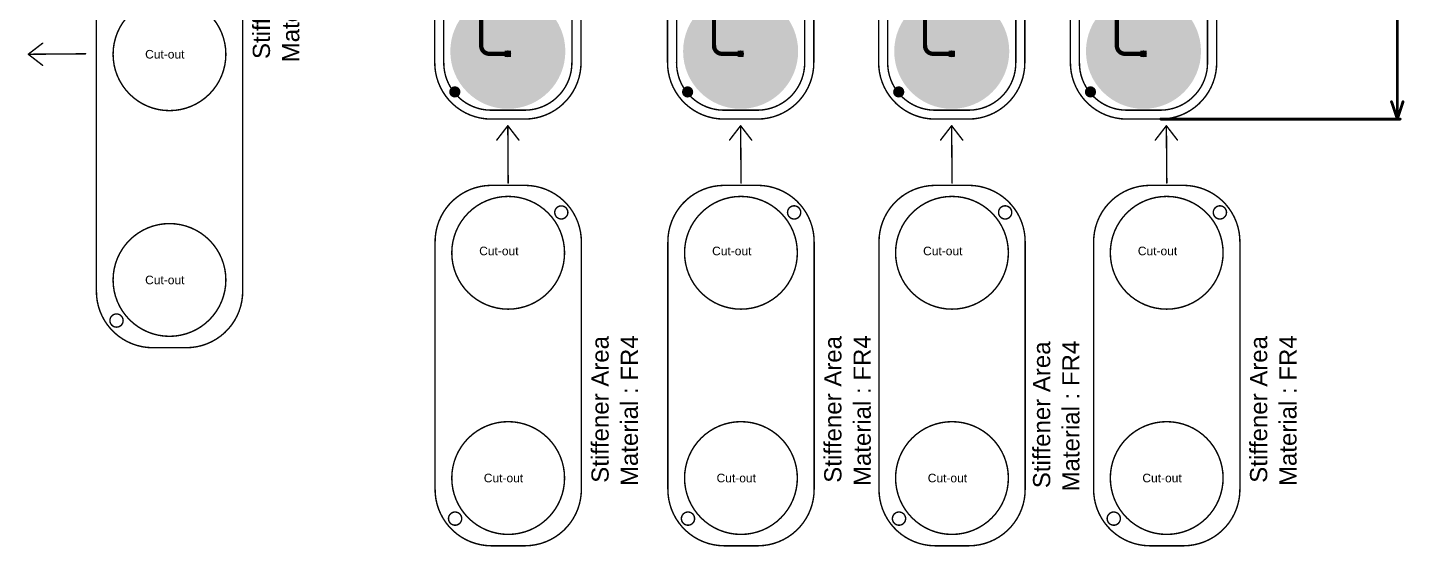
# Model space of a CAD drawing. Header units: inches. Extents: x -17 to 349, y -40 to 215.
# Drawn here: x 103.7 to 225.8, y -40.3 to 5.7 of the extents above; entities that cross this region are included whole.
import ezdxf

# ---------------------------------------------------------------- set-up
doc = ezdxf.new("R2010")
doc.units = ezdxf.units.IN
for name, color, linetype in [('Board Outline', 216, 'Continuous'), ('Bottom Layer', 5, 'Continuous'), ('Bottom Overlay', 54, 'Continuous'), ('Bottom Paste', 16, 'Continuous'), ('Bottom Solder', 6, 'Continuous'), ('Dimension', 6, 'Continuous'), ('Drill Drawing', 1, 'Continuous'), ('Fabrication', 76, 'Continuous'), ('Pad Holes', 156, 'Continuous'), ('Top Layer', 1, 'Continuous'), ('Top Solder', 216, 'Continuous'), ('Via Holes', 16, 'Continuous')]:
    doc.layers.add(name, color=color, linetype=linetype)
doc.styles.add('Arial', font='', dxfattribs={"height": 0.2})
doc.styles.get('Arial').set_extended_font_data('Arial')

# ---------------------------------------------------------------- blocks, each defined once
blk = doc.blocks.new('EMG_2_PAD_B_42')
at = {"layer": 'Bottom Layer'}
h = blk.add_hatch(color=5, dxfattribs=at)
edge = h.paths.add_edge_path()
edge.add_arc((0, 9.99), 5, 0, 360)
h = blk.add_hatch(color=5, dxfattribs=at)
edge = h.paths.add_edge_path()
edge.add_arc((0, -9.99), 5, 0, 360)
at = {"layer": 'Bottom Paste'}
h = blk.add_hatch(color=16, dxfattribs=at)
edge = h.paths.add_edge_path()
edge.add_arc((0, 9.99), 5, 0, 360)
h = blk.add_hatch(color=16, dxfattribs=at)
edge = h.paths.add_edge_path()
edge.add_arc((0, -9.99), 5, 0, 360)
at = {"layer": 'Bottom Solder'}
h = blk.add_hatch(color=6, dxfattribs=at)
edge = h.paths.add_edge_path()
edge.add_arc((0, 9.99), 5.1, 0, 360)
h = blk.add_hatch(color=6, dxfattribs=at)
edge = h.paths.add_edge_path()
edge.add_arc((0, -9.99), 5.1, 0, 360)
at = {"layer": 'Bottom Overlay'}
for points in [[(-5.68, 10.97, 0.127, 0.127, -0.414214), (-1.53, 15.21, 0.127, 0.127, 0)], [(-1.53, 15.21, 0.127, 0.127, 0), (1.53, 15.21, 0.127, 0.127, 0)], [(1.53, 15.21, 0.127, 0.127, -0.414214), (5.68, 10.97, 0.127, 0.127, 0)], [(-5.68, -10.97, 0.127, 0.127, 0), (-5.68, 10.97, 0.127, 0.127, 0)], [(5.68, -10.97, 0.127, 0.127, 0), (5.68, 10.97, 0.127, 0.127, 0)], [(-1.53, -15.21, 0.127, 0.127, -0.414214), (-5.68, -10.97, 0.127, 0.127, 0)], [(5.68, -10.97, 0.127, 0.127, -0.414214), (1.53, -15.21, 0.127, 0.127, 0)], [(-1.53, -15.21, 0.127, 0.127, 0), (1.53, -15.21, 0.127, 0.127, 0)]]:
    blk.add_lwpolyline(points, format="xyseb", dxfattribs=at)
for points in [[(-1.56, 15.21, 0.0635, 0.0635, 1), (-1.5, 15.21, 0.0635, 0.0635, 1)], [(-1.56, 15.21, 0.0635, 0.0635, 1), (-1.5, 15.21, 0.0635, 0.0635, 1)], [(1.5, 15.21, 0.0635, 0.0635, 1), (1.56, 15.21, 0.0635, 0.0635, 1)], [(1.5, 15.21, 0.0635, 0.0635, 1), (1.56, 15.21, 0.0635, 0.0635, 1)], [(-5.72, 10.97, 0.0635, 0.0635, 1), (-5.65, 10.97, 0.0635, 0.0635, 1)], [(-5.72, 10.97, 0.0635, 0.0635, 1), (-5.65, 10.97, 0.0635, 0.0635, 1)], [(5.65, 10.97, 0.0635, 0.0635, 1), (5.71, 10.97, 0.0635, 0.0635, 1)], [(5.65, 10.97, 0.0635, 0.0635, 1), (5.71, 10.97, 0.0635, 0.0635, 1)], [(-5.72, -10.97, 0.0635, 0.0635, 1), (-5.65, -10.97, 0.0635, 0.0635, 1)], [(-5.72, -10.97, 0.0635, 0.0635, 1), (-5.65, -10.97, 0.0635, 0.0635, 1)], [(5.65, -10.97, 0.0635, 0.0635, 1), (5.71, -10.97, 0.0635, 0.0635, 1)], [(5.65, -10.97, 0.0635, 0.0635, 1), (5.71, -10.97, 0.0635, 0.0635, 1)], [(-1.56, -15.21, 0.0635, 0.0635, 1), (-1.5, -15.21, 0.0635, 0.0635, 1)], [(-1.56, -15.21, 0.0635, 0.0635, 1), (-1.5, -15.21, 0.0635, 0.0635, 1)], [(1.5, -15.21, 0.0635, 0.0635, 1), (1.56, -15.21, 0.0635, 0.0635, 1)], [(1.5, -15.21, 0.0635, 0.0635, 1), (1.56, -15.21, 0.0635, 0.0635, 1)]]:
    blk.add_lwpolyline(points, format="xyseb", close=True, dxfattribs=at)
blk = doc.blocks.new('EMG_2_PAD_B_43')
at = {"layer": 'Bottom Layer'}
h = blk.add_hatch(color=5, dxfattribs=at)
edge = h.paths.add_edge_path()
edge.add_arc((0, 9.99), 5, 0, 360)
h = blk.add_hatch(color=5, dxfattribs=at)
edge = h.paths.add_edge_path()
edge.add_arc((0, -9.99), 5, 0, 360)
at = {"layer": 'Bottom Paste'}
h = blk.add_hatch(color=16, dxfattribs=at)
edge = h.paths.add_edge_path()
edge.add_arc((0, 9.99), 5, 0, 360)
h = blk.add_hatch(color=16, dxfattribs=at)
edge = h.paths.add_edge_path()
edge.add_arc((0, -9.99), 5, 0, 360)
at = {"layer": 'Bottom Solder'}
h = blk.add_hatch(color=6, dxfattribs=at)
edge = h.paths.add_edge_path()
edge.add_arc((0, 9.99), 5.1, 0, 360)
h = blk.add_hatch(color=6, dxfattribs=at)
edge = h.paths.add_edge_path()
edge.add_arc((0, -9.99), 5.1, 0, 360)
at = {"layer": 'Bottom Overlay'}
for points in [[(-5.68, 10.97, 0.127, 0.127, -0.414214), (-1.53, 15.21, 0.127, 0.127, 0)], [(-1.53, 15.21, 0.127, 0.127, 0), (1.53, 15.21, 0.127, 0.127, 0)], [(1.53, 15.21, 0.127, 0.127, -0.414214), (5.68, 10.97, 0.127, 0.127, 0)], [(-5.68, -10.97, 0.127, 0.127, 0), (-5.68, 10.97, 0.127, 0.127, 0)], [(5.68, -10.97, 0.127, 0.127, 0), (5.68, 10.97, 0.127, 0.127, 0)], [(-1.53, -15.21, 0.127, 0.127, -0.414214), (-5.68, -10.97, 0.127, 0.127, 0)], [(5.68, -10.97, 0.127, 0.127, -0.414214), (1.53, -15.21, 0.127, 0.127, 0)], [(-1.53, -15.21, 0.127, 0.127, 0), (1.53, -15.21, 0.127, 0.127, 0)]]:
    blk.add_lwpolyline(points, format="xyseb", dxfattribs=at)
for points in [[(-1.56, 15.21, 0.0635, 0.0635, 1), (-1.5, 15.21, 0.0635, 0.0635, 1)], [(-1.56, 15.21, 0.0635, 0.0635, 1), (-1.5, 15.21, 0.0635, 0.0635, 1)], [(1.5, 15.21, 0.0635, 0.0635, 1), (1.56, 15.21, 0.0635, 0.0635, 1)], [(1.5, 15.21, 0.0635, 0.0635, 1), (1.56, 15.21, 0.0635, 0.0635, 1)], [(-5.72, 10.97, 0.0635, 0.0635, 1), (-5.65, 10.97, 0.0635, 0.0635, 1)], [(-5.72, 10.97, 0.0635, 0.0635, 1), (-5.65, 10.97, 0.0635, 0.0635, 1)], [(5.65, 10.97, 0.0635, 0.0635, 1), (5.71, 10.97, 0.0635, 0.0635, 1)], [(5.65, 10.97, 0.0635, 0.0635, 1), (5.71, 10.97, 0.0635, 0.0635, 1)], [(-5.72, -10.97, 0.0635, 0.0635, 1), (-5.65, -10.97, 0.0635, 0.0635, 1)], [(-5.72, -10.97, 0.0635, 0.0635, 1), (-5.65, -10.97, 0.0635, 0.0635, 1)], [(5.65, -10.97, 0.0635, 0.0635, 1), (5.71, -10.97, 0.0635, 0.0635, 1)], [(5.65, -10.97, 0.0635, 0.0635, 1), (5.71, -10.97, 0.0635, 0.0635, 1)], [(-1.56, -15.21, 0.0635, 0.0635, 1), (-1.5, -15.21, 0.0635, 0.0635, 1)], [(-1.56, -15.21, 0.0635, 0.0635, 1), (-1.5, -15.21, 0.0635, 0.0635, 1)], [(1.5, -15.21, 0.0635, 0.0635, 1), (1.56, -15.21, 0.0635, 0.0635, 1)], [(1.5, -15.21, 0.0635, 0.0635, 1), (1.56, -15.21, 0.0635, 0.0635, 1)]]:
    blk.add_lwpolyline(points, format="xyseb", close=True, dxfattribs=at)
blk = doc.blocks.new('EMG_2_PAD_B_44')
at = {"layer": 'Bottom Layer'}
h = blk.add_hatch(color=5, dxfattribs=at)
edge = h.paths.add_edge_path()
edge.add_arc((0, 9.99), 5, 0, 360)
h = blk.add_hatch(color=5, dxfattribs=at)
edge = h.paths.add_edge_path()
edge.add_arc((0, -9.99), 5, 0, 360)
at = {"layer": 'Bottom Paste'}
h = blk.add_hatch(color=16, dxfattribs=at)
edge = h.paths.add_edge_path()
edge.add_arc((0, 9.99), 5, 0, 360)
h = blk.add_hatch(color=16, dxfattribs=at)
edge = h.paths.add_edge_path()
edge.add_arc((0, -9.99), 5, 0, 360)
at = {"layer": 'Bottom Solder'}
h = blk.add_hatch(color=6, dxfattribs=at)
edge = h.paths.add_edge_path()
edge.add_arc((0, 9.99), 5.1, 0, 360)
h = blk.add_hatch(color=6, dxfattribs=at)
edge = h.paths.add_edge_path()
edge.add_arc((0, -9.99), 5.1, 0, 360)
at = {"layer": 'Bottom Overlay'}
for points in [[(-5.68, 10.97, 0.127, 0.127, -0.414214), (-1.53, 15.21, 0.127, 0.127, 0)], [(-1.53, 15.21, 0.127, 0.127, 0), (1.53, 15.21, 0.127, 0.127, 0)], [(1.53, 15.21, 0.127, 0.127, -0.414214), (5.68, 10.97, 0.127, 0.127, 0)], [(-5.68, -10.97, 0.127, 0.127, 0), (-5.68, 10.97, 0.127, 0.127, 0)], [(5.68, -10.97, 0.127, 0.127, 0), (5.68, 10.97, 0.127, 0.127, 0)], [(-1.53, -15.21, 0.127, 0.127, -0.414214), (-5.68, -10.97, 0.127, 0.127, 0)], [(5.68, -10.97, 0.127, 0.127, -0.414214), (1.53, -15.21, 0.127, 0.127, 0)], [(-1.53, -15.21, 0.127, 0.127, 0), (1.53, -15.21, 0.127, 0.127, 0)]]:
    blk.add_lwpolyline(points, format="xyseb", dxfattribs=at)
for points in [[(-1.56, 15.21, 0.0635, 0.0635, 1), (-1.5, 15.21, 0.0635, 0.0635, 1)], [(-1.56, 15.21, 0.0635, 0.0635, 1), (-1.5, 15.21, 0.0635, 0.0635, 1)], [(1.5, 15.21, 0.0635, 0.0635, 1), (1.56, 15.21, 0.0635, 0.0635, 1)], [(1.5, 15.21, 0.0635, 0.0635, 1), (1.56, 15.21, 0.0635, 0.0635, 1)], [(-5.72, 10.97, 0.0635, 0.0635, 1), (-5.65, 10.97, 0.0635, 0.0635, 1)], [(-5.72, 10.97, 0.0635, 0.0635, 1), (-5.65, 10.97, 0.0635, 0.0635, 1)], [(5.65, 10.97, 0.0635, 0.0635, 1), (5.71, 10.97, 0.0635, 0.0635, 1)], [(5.65, 10.97, 0.0635, 0.0635, 1), (5.71, 10.97, 0.0635, 0.0635, 1)], [(-5.72, -10.97, 0.0635, 0.0635, 1), (-5.65, -10.97, 0.0635, 0.0635, 1)], [(-5.72, -10.97, 0.0635, 0.0635, 1), (-5.65, -10.97, 0.0635, 0.0635, 1)], [(5.65, -10.97, 0.0635, 0.0635, 1), (5.71, -10.97, 0.0635, 0.0635, 1)], [(5.65, -10.97, 0.0635, 0.0635, 1), (5.71, -10.97, 0.0635, 0.0635, 1)], [(-1.56, -15.21, 0.0635, 0.0635, 1), (-1.5, -15.21, 0.0635, 0.0635, 1)], [(-1.56, -15.21, 0.0635, 0.0635, 1), (-1.5, -15.21, 0.0635, 0.0635, 1)], [(1.5, -15.21, 0.0635, 0.0635, 1), (1.56, -15.21, 0.0635, 0.0635, 1)], [(1.5, -15.21, 0.0635, 0.0635, 1), (1.56, -15.21, 0.0635, 0.0635, 1)]]:
    blk.add_lwpolyline(points, format="xyseb", close=True, dxfattribs=at)
blk = doc.blocks.new('EMG_2_PAD_B_45')
at = {"layer": 'Bottom Layer'}
h = blk.add_hatch(color=5, dxfattribs=at)
edge = h.paths.add_edge_path()
edge.add_arc((0, 9.99), 5, 0, 360)
h = blk.add_hatch(color=5, dxfattribs=at)
edge = h.paths.add_edge_path()
edge.add_arc((0, -9.99), 5, 0, 360)
at = {"layer": 'Bottom Paste'}
h = blk.add_hatch(color=16, dxfattribs=at)
edge = h.paths.add_edge_path()
edge.add_arc((0, 9.99), 5, 0, 360)
h = blk.add_hatch(color=16, dxfattribs=at)
edge = h.paths.add_edge_path()
edge.add_arc((0, -9.99), 5, 0, 360)
at = {"layer": 'Bottom Solder'}
h = blk.add_hatch(color=6, dxfattribs=at)
edge = h.paths.add_edge_path()
edge.add_arc((0, 9.99), 5.1, 0, 360)
h = blk.add_hatch(color=6, dxfattribs=at)
edge = h.paths.add_edge_path()
edge.add_arc((0, -9.99), 5.1, 0, 360)
at = {"layer": 'Bottom Overlay'}
for points in [[(-5.68, 10.97, 0.127, 0.127, -0.414214), (-1.53, 15.21, 0.127, 0.127, 0)], [(-1.53, 15.21, 0.127, 0.127, 0), (1.53, 15.21, 0.127, 0.127, 0)], [(1.53, 15.21, 0.127, 0.127, -0.414214), (5.68, 10.97, 0.127, 0.127, 0)], [(-5.68, -10.97, 0.127, 0.127, 0), (-5.68, 10.97, 0.127, 0.127, 0)], [(5.68, -10.97, 0.127, 0.127, 0), (5.68, 10.97, 0.127, 0.127, 0)], [(-1.53, -15.21, 0.127, 0.127, -0.414214), (-5.68, -10.97, 0.127, 0.127, 0)], [(5.68, -10.97, 0.127, 0.127, -0.414214), (1.53, -15.21, 0.127, 0.127, 0)], [(-1.53, -15.21, 0.127, 0.127, 0), (1.53, -15.21, 0.127, 0.127, 0)]]:
    blk.add_lwpolyline(points, format="xyseb", dxfattribs=at)
for points in [[(-1.56, 15.21, 0.0635, 0.0635, 1), (-1.5, 15.21, 0.0635, 0.0635, 1)], [(-1.56, 15.21, 0.0635, 0.0635, 1), (-1.5, 15.21, 0.0635, 0.0635, 1)], [(1.5, 15.21, 0.0635, 0.0635, 1), (1.56, 15.21, 0.0635, 0.0635, 1)], [(1.5, 15.21, 0.0635, 0.0635, 1), (1.56, 15.21, 0.0635, 0.0635, 1)], [(-5.72, 10.97, 0.0635, 0.0635, 1), (-5.65, 10.97, 0.0635, 0.0635, 1)], [(-5.72, 10.97, 0.0635, 0.0635, 1), (-5.65, 10.97, 0.0635, 0.0635, 1)], [(5.65, 10.97, 0.0635, 0.0635, 1), (5.71, 10.97, 0.0635, 0.0635, 1)], [(5.65, 10.97, 0.0635, 0.0635, 1), (5.71, 10.97, 0.0635, 0.0635, 1)], [(-5.72, -10.97, 0.0635, 0.0635, 1), (-5.65, -10.97, 0.0635, 0.0635, 1)], [(-5.72, -10.97, 0.0635, 0.0635, 1), (-5.65, -10.97, 0.0635, 0.0635, 1)], [(5.65, -10.97, 0.0635, 0.0635, 1), (5.71, -10.97, 0.0635, 0.0635, 1)], [(5.65, -10.97, 0.0635, 0.0635, 1), (5.71, -10.97, 0.0635, 0.0635, 1)], [(-1.56, -15.21, 0.0635, 0.0635, 1), (-1.5, -15.21, 0.0635, 0.0635, 1)], [(-1.56, -15.21, 0.0635, 0.0635, 1), (-1.5, -15.21, 0.0635, 0.0635, 1)], [(1.5, -15.21, 0.0635, 0.0635, 1), (1.56, -15.21, 0.0635, 0.0635, 1)], [(1.5, -15.21, 0.0635, 0.0635, 1), (1.56, -15.21, 0.0635, 0.0635, 1)]]:
    blk.add_lwpolyline(points, format="xyseb", close=True, dxfattribs=at)

msp = doc.modelspace()

# ---------------------------------------------------------------- hatches: boundary and pattern name
at = {"layer": 'Bottom Layer'}
h = msp.add_hatch(color=5, dxfattribs=at)
edge = h.paths.add_edge_path()
edge.add_arc((146.29, 3.38), 0.3, 0, 360)
h = msp.add_hatch(color=5, dxfattribs=at)
edge = h.paths.add_edge_path()
edge.add_arc((166.93, 3.38), 0.3, 0, 360)
h = msp.add_hatch(color=5, dxfattribs=at)
edge = h.paths.add_edge_path()
edge.add_arc((185.65, 3.38), 0.3, 0, 360)
h = msp.add_hatch(color=5, dxfattribs=at)
edge = h.paths.add_edge_path()
edge.add_arc((202.65, 3.38), 0.3, 0, 360)
at = {"layer": 'Bottom Solder'}
h = msp.add_hatch(color=6, dxfattribs=at)
edge = h.paths.add_edge_path()
edge.add_arc((141.59, 0), 0.102, 0, 360)
h = msp.add_hatch(color=6, dxfattribs=at)
edge = h.paths.add_edge_path()
edge.add_arc((162.23, 0), 0.102, 0, 360)
h = msp.add_hatch(color=6, dxfattribs=at)
edge = h.paths.add_edge_path()
edge.add_arc((180.95, 0), 0.102, 0, 360)
h = msp.add_hatch(color=6, dxfattribs=at)
edge = h.paths.add_edge_path()
edge.add_arc((197.95, 0), 0.102, 0, 360)
at = {"layer": 'Pad Holes'}
h = msp.add_hatch(color=7, dxfattribs=at)
edge = h.paths.add_edge_path()
edge.add_arc((141.59, 0), 0.5, 0, 360)
h = msp.add_hatch(color=7, dxfattribs=at)
edge = h.paths.add_edge_path()
edge.add_arc((162.23, 0), 0.5, 0, 360)
h = msp.add_hatch(color=7, dxfattribs=at)
edge = h.paths.add_edge_path()
edge.add_arc((180.95, 0), 0.5, 0, 360)
h = msp.add_hatch(color=7, dxfattribs=at)
edge = h.paths.add_edge_path()
edge.add_arc((197.95, 0), 0.5, 0, 360)
at = {"layer": 'Top Layer'}
h = msp.add_hatch(color=1, dxfattribs=at)
edge = h.paths.add_edge_path()
edge.add_arc((146.29, 3.38), 0.3, 0, 360)
h = msp.add_hatch(color=1, dxfattribs=at)
edge = h.paths.add_edge_path()
edge.add_arc((166.93, 3.38), 0.3, 0, 360)
h = msp.add_hatch(color=1, dxfattribs=at)
edge = h.paths.add_edge_path()
edge.add_arc((185.65, 3.38), 0.3, 0, 360)
h = msp.add_hatch(color=1, dxfattribs=at)
edge = h.paths.add_edge_path()
edge.add_arc((202.65, 3.38), 0.3, 0, 360)
at = {"layer": 'Top Solder'}
h = msp.add_hatch(color=216, dxfattribs=at)
edge = h.paths.add_edge_path()
edge.add_arc((141.59, 0), 0.102, 0, 360)
h = msp.add_hatch(color=216, dxfattribs=at)
edge = h.paths.add_edge_path()
edge.add_arc((162.23, 0), 0.102, 0, 360)
h = msp.add_hatch(color=216, dxfattribs=at)
edge = h.paths.add_edge_path()
edge.add_arc((180.95, 0), 0.102, 0, 360)
h = msp.add_hatch(color=216, dxfattribs=at)
edge = h.paths.add_edge_path()
edge.add_arc((197.95, 0), 0.102, 0, 360)
at = {"layer": 'Via Holes'}
h = msp.add_hatch(color=7, dxfattribs=at)
edge = h.paths.add_edge_path()
edge.add_arc((146.29, 3.38), 0.15, 0, 360)
h = msp.add_hatch(color=7, dxfattribs=at)
edge = h.paths.add_edge_path()
edge.add_arc((166.93, 3.38), 0.15, 0, 360)
h = msp.add_hatch(color=7, dxfattribs=at)
edge = h.paths.add_edge_path()
edge.add_arc((185.65, 3.38), 0.15, 0, 360)
h = msp.add_hatch(color=7, dxfattribs=at)
edge = h.paths.add_edge_path()
edge.add_arc((202.65, 3.38), 0.15, 0, 360)

# ---------------------------------------------------------------- linework, layer by layer
at = {"layer": 'Board Outline'}
for points in [[(139.81, 2.65, 0.127, 0.127, 0), (139.81, 24.5, 0.127, 0.127, 0)], [(152.78, 24.5, 0.127, 0.127, 0), (152.78, 2.65, 0.127, 0.127, 0)], [(160.45, 2.65, 0.127, 0.127, 0), (160.46, 24.5, 0.127, 0.127, 0)], [(173.42, 24.5, 0.127, 0.127, 0), (173.42, 2.65, 0.127, 0.127, 0)], [(179.17, 2.65, 0.127, 0.127, 0), (179.17, 24.5, 0.127, 0.127, 0)], [(192.13, 24.5, 0.127, 0.127, 0), (192.13, 2.65, 0.127, 0.127, 0)], [(196.17, 2.65, 0.127, 0.127, 0), (196.17, 24.5, 0.127, 0.127, 0)], [(209.14, 24.5, 0.127, 0.127, 0), (209.14, 2.65, 0.127, 0.127, 0)], [(144.76, -2.41, 0.127, 0.127, -0.414214), (139.81, 2.65, 0.127, 0.127, 0)], [(152.78, 2.65, 0.127, 0.127, -0.414214), (147.83, -2.41, 0.127, 0.127, 0)], [(165.4, -2.41, 0.127, 0.127, -0.414214), (160.45, 2.65, 0.127, 0.127, 0)], [(173.42, 2.65, 0.127, 0.127, -0.414214), (168.48, -2.41, 0.127, 0.127, 0)], [(184.11, -2.41, 0.127, 0.127, -0.414214), (179.17, 2.65, 0.127, 0.127, 0)], [(192.13, 2.65, 0.127, 0.127, -0.414214), (187.19, -2.41, 0.127, 0.127, 0)], [(201.12, -2.41, 0.127, 0.127, -0.414214), (196.17, 2.65, 0.127, 0.127, 0)], [(209.14, 2.65, 0.127, 0.127, -0.414214), (204.2, -2.41, 0.127, 0.127, 0)], [(144.76, -2.41, 0.127, 0.127, 0), (147.83, -2.41, 0.127, 0.127, 0)], [(165.4, -2.41, 0.127, 0.127, 0), (168.48, -2.41, 0.127, 0.127, 0)], [(184.11, -2.41, 0.127, 0.127, 0), (187.19, -2.41, 0.127, 0.127, 0)], [(201.12, -2.41, 0.127, 0.127, 0), (204.2, -2.41, 0.127, 0.127, 0)]]:
    msp.add_lwpolyline(points, format="xyseb", dxfattribs=at)
for points in [[(139.78, 2.65, 0.0635, 0.0635, 1), (139.84, 2.65, 0.0635, 0.0635, 1)], [(139.78, 2.65, 0.0635, 0.0635, 1), (139.84, 2.65, 0.0635, 0.0635, 1)], [(152.75, 2.65, 0.0635, 0.0635, 1), (152.81, 2.65, 0.0635, 0.0635, 1)], [(152.75, 2.65, 0.0635, 0.0635, 1), (152.81, 2.65, 0.0635, 0.0635, 1)], [(160.42, 2.65, 0.0635, 0.0635, 1), (160.49, 2.65, 0.0635, 0.0635, 1)], [(160.42, 2.65, 0.0635, 0.0635, 1), (160.49, 2.65, 0.0635, 0.0635, 1)], [(173.39, 2.65, 0.0635, 0.0635, 1), (173.45, 2.65, 0.0635, 0.0635, 1)], [(173.39, 2.65, 0.0635, 0.0635, 1), (173.45, 2.65, 0.0635, 0.0635, 1)], [(179.14, 2.65, 0.0635, 0.0635, 1), (179.2, 2.65, 0.0635, 0.0635, 1)], [(179.14, 2.65, 0.0635, 0.0635, 1), (179.2, 2.65, 0.0635, 0.0635, 1)], [(192.1, 2.65, 0.0635, 0.0635, 1), (192.17, 2.65, 0.0635, 0.0635, 1)], [(192.1, 2.65, 0.0635, 0.0635, 1), (192.17, 2.65, 0.0635, 0.0635, 1)], [(196.14, 2.65, 0.0635, 0.0635, 1), (196.2, 2.65, 0.0635, 0.0635, 1)], [(196.14, 2.65, 0.0635, 0.0635, 1), (196.2, 2.65, 0.0635, 0.0635, 1)], [(209.11, 2.65, 0.0635, 0.0635, 1), (209.17, 2.65, 0.0635, 0.0635, 1)], [(209.11, 2.65, 0.0635, 0.0635, 1), (209.17, 2.65, 0.0635, 0.0635, 1)], [(144.72, -2.41, 0.0635, 0.0635, 1), (144.79, -2.41, 0.0635, 0.0635, 1)], [(144.72, -2.41, 0.0635, 0.0635, 1), (144.79, -2.41, 0.0635, 0.0635, 1)], [(147.8, -2.41, 0.0635, 0.0635, 1), (147.87, -2.41, 0.0635, 0.0635, 1)], [(147.8, -2.41, 0.0635, 0.0635, 1), (147.87, -2.41, 0.0635, 0.0635, 1)], [(165.37, -2.41, 0.0635, 0.0635, 1), (165.43, -2.41, 0.0635, 0.0635, 1)], [(165.37, -2.41, 0.0635, 0.0635, 1), (165.43, -2.41, 0.0635, 0.0635, 1)], [(168.45, -2.41, 0.0635, 0.0635, 1), (168.51, -2.41, 0.0635, 0.0635, 1)], [(168.45, -2.41, 0.0635, 0.0635, 1), (168.51, -2.41, 0.0635, 0.0635, 1)], [(184.08, -2.41, 0.0635, 0.0635, 1), (184.14, -2.41, 0.0635, 0.0635, 1)], [(184.08, -2.41, 0.0635, 0.0635, 1), (184.14, -2.41, 0.0635, 0.0635, 1)], [(187.16, -2.41, 0.0635, 0.0635, 1), (187.22, -2.41, 0.0635, 0.0635, 1)], [(187.16, -2.41, 0.0635, 0.0635, 1), (187.22, -2.41, 0.0635, 0.0635, 1)], [(201.08, -2.41, 0.0635, 0.0635, 1), (201.15, -2.41, 0.0635, 0.0635, 1)], [(201.08, -2.41, 0.0635, 0.0635, 1), (201.15, -2.41, 0.0635, 0.0635, 1)], [(204.16, -2.41, 0.0635, 0.0635, 1), (204.23, -2.41, 0.0635, 0.0635, 1)], [(204.16, -2.41, 0.0635, 0.0635, 1), (204.23, -2.41, 0.0635, 0.0635, 1)]]:
    msp.add_lwpolyline(points, format="xyseb", close=True, dxfattribs=at)
at = {"layer": 'Dimension'}
for points in [[(225.16, -2.41, 0.254, 0.254, 0), (225.16, 62.8, 0.254, 0.254, 0)], [(224.65, -0.88, 0.254, 0.254, 0), (225.16, -2.41, 0.254, 0.254, 0)], [(225.16, -2.41, 0.254, 0.254, 0), (225.66, -0.88, 0.254, 0.254, 0)], [(204.2, -2.41, 0.254, 0.254, 0), (225.41, -2.41, 0.254, 0.254, 0)]]:
    msp.add_lwpolyline(points, format="xyseb", dxfattribs=at)
for points in [[(224.58, -0.88, 0.127, 0.127, 1), (224.71, -0.88, 0.127, 0.127, 1)], [(225.6, -0.88, 0.127, 0.127, 1), (225.73, -0.88, 0.127, 0.127, 1)], [(204.13, -2.41, 0.127, 0.127, 1), (204.26, -2.41, 0.127, 0.127, 1)], [(225.09, -2.41, 0.127, 0.127, 1), (225.22, -2.41, 0.127, 0.127, 1)], [(225.09, -2.41, 0.127, 0.127, 1), (225.22, -2.41, 0.127, 0.127, 1)], [(225.09, -2.41, 0.127, 0.127, 1), (225.22, -2.41, 0.127, 0.127, 1)], [(225.35, -2.41, 0.127, 0.127, 1), (225.47, -2.41, 0.127, 0.127, 1)]]:
    msp.add_lwpolyline(points, format="xyseb", close=True, dxfattribs=at)
at = {"layer": 'Drill Drawing'}
for points in [[(146.04, 3.63, 0.0508, 0.0508, 0), (146.54, 3.63, 0.0508, 0.0508, 0)], [(146.04, 3.13, 0.0508, 0.0508, 0), (146.04, 3.63, 0.0508, 0.0508, 0)], [(146.04, 3.13, 0.0508, 0.0508, 0), (146.54, 3.13, 0.0508, 0.0508, 0)], [(146.54, 3.13, 0.0508, 0.0508, 0), (146.54, 3.63, 0.0508, 0.0508, 0)], [(166.68, 3.63, 0.0508, 0.0508, 0), (167.19, 3.63, 0.0508, 0.0508, 0)], [(166.68, 3.13, 0.0508, 0.0508, 0), (166.68, 3.63, 0.0508, 0.0508, 0)], [(166.68, 3.13, 0.0508, 0.0508, 0), (167.19, 3.13, 0.0508, 0.0508, 0)], [(167.19, 3.13, 0.0508, 0.0508, 0), (167.19, 3.63, 0.0508, 0.0508, 0)], [(185.39, 3.63, 0.0508, 0.0508, 0), (185.9, 3.63, 0.0508, 0.0508, 0)], [(185.39, 3.13, 0.0508, 0.0508, 0), (185.39, 3.63, 0.0508, 0.0508, 0)], [(185.39, 3.13, 0.0508, 0.0508, 0), (185.9, 3.13, 0.0508, 0.0508, 0)], [(185.9, 3.13, 0.0508, 0.0508, 0), (185.9, 3.63, 0.0508, 0.0508, 0)], [(202.4, 3.63, 0.0508, 0.0508, 0), (202.9, 3.63, 0.0508, 0.0508, 0)], [(202.4, 3.13, 0.0508, 0.0508, 0), (202.4, 3.63, 0.0508, 0.0508, 0)], [(202.4, 3.13, 0.0508, 0.0508, 0), (202.9, 3.13, 0.0508, 0.0508, 0)], [(202.9, 3.13, 0.0508, 0.0508, 0), (202.9, 3.63, 0.0508, 0.0508, 0)]]:
    msp.add_lwpolyline(points, format="xyseb", dxfattribs=at)
for points in [[(146.02, 3.63, 0.0254, 0.0254, 1), (146.05, 3.63, 0.0254, 0.0254, 1)], [(146.02, 3.63, 0.0254, 0.0254, 1), (146.05, 3.63, 0.0254, 0.0254, 1)], [(146.02, 3.13, 0.0254, 0.0254, 1), (146.05, 3.13, 0.0254, 0.0254, 1)], [(146.02, 3.13, 0.0254, 0.0254, 1), (146.05, 3.13, 0.0254, 0.0254, 1)], [(146.53, 3.63, 0.0254, 0.0254, 1), (146.56, 3.63, 0.0254, 0.0254, 1)], [(146.53, 3.63, 0.0254, 0.0254, 1), (146.56, 3.63, 0.0254, 0.0254, 1)], [(146.53, 3.13, 0.0254, 0.0254, 1), (146.56, 3.13, 0.0254, 0.0254, 1)], [(146.53, 3.13, 0.0254, 0.0254, 1), (146.56, 3.13, 0.0254, 0.0254, 1)], [(166.67, 3.63, 0.0254, 0.0254, 1), (166.69, 3.63, 0.0254, 0.0254, 1)], [(166.67, 3.63, 0.0254, 0.0254, 1), (166.69, 3.63, 0.0254, 0.0254, 1)], [(166.67, 3.13, 0.0254, 0.0254, 1), (166.69, 3.13, 0.0254, 0.0254, 1)], [(166.67, 3.13, 0.0254, 0.0254, 1), (166.69, 3.13, 0.0254, 0.0254, 1)], [(167.17, 3.63, 0.0254, 0.0254, 1), (167.2, 3.63, 0.0254, 0.0254, 1)], [(167.17, 3.63, 0.0254, 0.0254, 1), (167.2, 3.63, 0.0254, 0.0254, 1)], [(167.17, 3.13, 0.0254, 0.0254, 1), (167.2, 3.13, 0.0254, 0.0254, 1)], [(167.17, 3.13, 0.0254, 0.0254, 1), (167.2, 3.13, 0.0254, 0.0254, 1)], [(185.38, 3.63, 0.0254, 0.0254, 1), (185.4, 3.63, 0.0254, 0.0254, 1)], [(185.38, 3.63, 0.0254, 0.0254, 1), (185.4, 3.63, 0.0254, 0.0254, 1)], [(185.38, 3.13, 0.0254, 0.0254, 1), (185.4, 3.13, 0.0254, 0.0254, 1)], [(185.38, 3.13, 0.0254, 0.0254, 1), (185.4, 3.13, 0.0254, 0.0254, 1)], [(185.89, 3.63, 0.0254, 0.0254, 1), (185.91, 3.63, 0.0254, 0.0254, 1)], [(185.89, 3.63, 0.0254, 0.0254, 1), (185.91, 3.63, 0.0254, 0.0254, 1)], [(185.89, 3.13, 0.0254, 0.0254, 1), (185.91, 3.13, 0.0254, 0.0254, 1)], [(185.89, 3.13, 0.0254, 0.0254, 1), (185.91, 3.13, 0.0254, 0.0254, 1)], [(202.38, 3.63, 0.0254, 0.0254, 1), (202.41, 3.63, 0.0254, 0.0254, 1)], [(202.38, 3.63, 0.0254, 0.0254, 1), (202.41, 3.63, 0.0254, 0.0254, 1)], [(202.38, 3.13, 0.0254, 0.0254, 1), (202.41, 3.13, 0.0254, 0.0254, 1)], [(202.38, 3.13, 0.0254, 0.0254, 1), (202.41, 3.13, 0.0254, 0.0254, 1)], [(202.89, 3.63, 0.0254, 0.0254, 1), (202.92, 3.63, 0.0254, 0.0254, 1)], [(202.89, 3.63, 0.0254, 0.0254, 1), (202.92, 3.63, 0.0254, 0.0254, 1)], [(202.89, 3.13, 0.0254, 0.0254, 1), (202.92, 3.13, 0.0254, 0.0254, 1)], [(202.89, 3.13, 0.0254, 0.0254, 1), (202.92, 3.13, 0.0254, 0.0254, 1)], [(141.84, 0, 0.0508, 0.0508, 1), (141.34, 0, 0.0508, 0.0508, 1)], [(141.32, 0, 0.0254, 0.0254, 1), (141.35, 0, 0.0254, 0.0254, 1)], [(141.83, 0, 0.0254, 0.0254, 1), (141.86, 0, 0.0254, 0.0254, 1)], [(162.49, 0, 0.0508, 0.0508, 1), (161.98, 0, 0.0508, 0.0508, 1)], [(161.97, 0, 0.0254, 0.0254, 1), (161.99, 0, 0.0254, 0.0254, 1)], [(162.47, 0, 0.0254, 0.0254, 1), (162.5, 0, 0.0254, 0.0254, 1)], [(181.2, 0, 0.0508, 0.0508, 1), (180.69, 0, 0.0508, 0.0508, 1)], [(180.68, 0, 0.0254, 0.0254, 1), (180.71, 0, 0.0254, 0.0254, 1)], [(181.19, 0, 0.0254, 0.0254, 1), (181.21, 0, 0.0254, 0.0254, 1)], [(198.2, 0, 0.0508, 0.0508, 1), (197.7, 0, 0.0508, 0.0508, 1)], [(197.68, 0, 0.0254, 0.0254, 1), (197.71, 0, 0.0254, 0.0254, 1)], [(198.19, 0, 0.0254, 0.0254, 1), (198.22, 0, 0.0254, 0.0254, 1)]]:
    msp.add_lwpolyline(points, format="xyseb", close=True, dxfattribs=at)
at = {"layer": 'Fabrication'}
for points in [[(109.81, -17.64, 0.127, 0.127, 0), (109.81, 24.25, 0.127, 0.127, 0)], [(122.78, 24.25, 0.127, 0.127, 0), (122.78, -17.64, 0.127, 0.127, 0)], [(103.77, 3.34, 0.127, 0.127, 0), (105.04, 4.32, 0.127, 0.127, 0)], [(103.77, 3.34, 0.127, 0.127, 0), (108.85, 3.38, 0.127, 0.127, 0)], [(103.77, 3.34, 0.127, 0.127, 0), (105.04, 2.36, 0.127, 0.127, 0)], [(145.31, -4.27, 0.127, 0.127, 0), (146.29, -3, 0.127, 0.127, 0)], [(146.29, -3, 0.127, 0.127, 0), (146.32, -8.08, 0.127, 0.127, 0)], [(146.29, -3, 0.127, 0.127, 0), (147.27, -4.27, 0.127, 0.127, 0)], [(165.95, -4.27, 0.127, 0.127, 0), (166.93, -3, 0.127, 0.127, 0)], [(166.93, -3, 0.127, 0.127, 0), (167.91, -4.27, 0.127, 0.127, 0)], [(166.93, -3, 0.127, 0.127, 0), (166.97, -8.08, 0.127, 0.127, 0)], [(184.66, -4.27, 0.127, 0.127, 0), (185.64, -3, 0.127, 0.127, 0)], [(185.64, -3, 0.127, 0.127, 0), (186.62, -4.27, 0.127, 0.127, 0)], [(185.64, -3, 0.127, 0.127, 0), (185.68, -8.08, 0.127, 0.127, 0)], [(203.7, -4.27, 0.127, 0.127, 0), (204.68, -3, 0.127, 0.127, 0)], [(204.68, -3, 0.127, 0.127, 0), (205.66, -4.27, 0.127, 0.127, 0)], [(204.68, -3, 0.127, 0.127, 0), (204.72, -8.08, 0.127, 0.127, 0)], [(139.84, -13.35, 0.127, 0.127, -0.414214), (144.78, -8.29, 0.127, 0.127, 0)], [(144.78, -8.29, 0.127, 0.127, 0), (147.86, -8.29, 0.127, 0.127, 0)], [(144.78, -8.29, 0.127, 0.127, 0), (147.86, -8.29, 0.127, 0.127, 0)], [(147.86, -8.29, 0.127, 0.127, -0.414214), (152.81, -13.35, 0.127, 0.127, 0)], [(160.48, -13.35, 0.127, 0.127, -0.414214), (165.43, -8.29, 0.127, 0.127, 0)], [(165.43, -8.29, 0.127, 0.127, 0), (168.51, -8.29, 0.127, 0.127, 0)], [(168.51, -8.29, 0.127, 0.127, -0.414214), (173.45, -13.35, 0.127, 0.127, 0)], [(179.2, -13.35, 0.127, 0.127, -0.414214), (184.14, -8.29, 0.127, 0.127, 0)], [(184.14, -8.29, 0.127, 0.127, 0), (187.22, -8.29, 0.127, 0.127, 0)], [(187.22, -8.29, 0.127, 0.127, -0.414214), (192.16, -13.35, 0.127, 0.127, 0)], [(198.23, -13.35, 0.127, 0.127, -0.414214), (203.18, -8.29, 0.127, 0.127, 0)], [(203.18, -8.29, 0.127, 0.127, 0), (206.26, -8.29, 0.127, 0.127, 0)], [(206.26, -8.29, 0.127, 0.127, -0.414214), (211.2, -13.35, 0.127, 0.127, 0)], [(139.84, -13.35, 0.127, 0.127, -0.244175), (141.92, -9.23, 0.127, 0.127, 0)], [(160.48, -13.35, 0.127, 0.127, -0.244175), (162.56, -9.23, 0.127, 0.127, 0)], [(179.2, -13.35, 0.127, 0.127, -0.244175), (181.28, -9.23, 0.127, 0.127, 0)], [(198.23, -13.35, 0.127, 0.127, -0.244175), (200.31, -9.23, 0.127, 0.127, 0)], [(139.84, -35.2, 0.127, 0.127, 0), (139.84, -13.35, 0.127, 0.127, 0)], [(152.81, -13.35, 0.127, 0.127, 0), (152.81, -35.2, 0.127, 0.127, 0)], [(160.48, -35.2, 0.127, 0.127, 0), (160.48, -13.35, 0.127, 0.127, 0)], [(173.45, -13.35, 0.127, 0.127, 0), (173.45, -35.2, 0.127, 0.127, 0)], [(179.2, -35.2, 0.127, 0.127, 0), (179.2, -13.35, 0.127, 0.127, 0)], [(192.16, -13.35, 0.127, 0.127, 0), (192.16, -35.2, 0.127, 0.127, 0)], [(198.23, -35.2, 0.127, 0.127, 0), (198.23, -13.35, 0.127, 0.127, 0)], [(211.2, -13.35, 0.127, 0.127, 0), (211.2, -35.2, 0.127, 0.127, 0)], [(114.76, -22.69, 0.127, 0.127, -0.414214), (109.81, -17.64, 0.127, 0.127, 0)], [(122.78, -17.64, 0.127, 0.127, -0.414214), (117.84, -22.69, 0.127, 0.127, 0)], [(114.76, -22.69, 0.127, 0.127, 0), (117.84, -22.69, 0.127, 0.127, 0)], [(144.78, -40.26, 0.127, 0.127, -0.414214), (139.84, -35.2, 0.127, 0.127, 0)], [(152.81, -35.2, 0.127, 0.127, -0.414214), (147.86, -40.26, 0.127, 0.127, 0)], [(165.43, -40.26, 0.127, 0.127, -0.414214), (160.48, -35.2, 0.127, 0.127, 0)], [(173.45, -35.2, 0.127, 0.127, -0.414214), (168.51, -40.26, 0.127, 0.127, 0)], [(184.14, -40.26, 0.127, 0.127, -0.414214), (179.2, -35.2, 0.127, 0.127, 0)], [(192.16, -35.2, 0.127, 0.127, -0.414214), (187.22, -40.26, 0.127, 0.127, 0)], [(203.18, -40.26, 0.127, 0.127, -0.414214), (198.23, -35.2, 0.127, 0.127, 0)], [(211.2, -35.2, 0.127, 0.127, -0.414214), (206.26, -40.26, 0.127, 0.127, 0)], [(144.78, -40.26, 0.127, 0.127, 0), (147.86, -40.26, 0.127, 0.127, 0)], [(165.43, -40.26, 0.127, 0.127, 0), (168.51, -40.26, 0.127, 0.127, 0)], [(184.14, -40.26, 0.127, 0.127, 0), (187.22, -40.26, 0.127, 0.127, 0)], [(203.18, -40.26, 0.127, 0.127, 0), (206.26, -40.26, 0.127, 0.127, 0)]]:
    msp.add_lwpolyline(points, format="xyseb", dxfattribs=at)
for points in [[(121.29, 3.34, 0.127, 0.127, 1), (111.29, 3.34, 0.127, 0.127, 1)], [(105.01, 4.32, 0.0635, 0.0635, 1), (105.07, 4.32, 0.0635, 0.0635, 1)], [(103.74, 3.34, 0.0635, 0.0635, 1), (103.8, 3.34, 0.0635, 0.0635, 1)], [(103.74, 3.34, 0.0635, 0.0635, 1), (103.8, 3.34, 0.0635, 0.0635, 1)], [(103.74, 3.34, 0.0635, 0.0635, 1), (103.8, 3.34, 0.0635, 0.0635, 1)], [(108.82, 3.38, 0.0635, 0.0635, 1), (108.88, 3.38, 0.0635, 0.0635, 1)], [(111.26, 3.34, 0.0635, 0.0635, 1), (111.32, 3.34, 0.0635, 0.0635, 1)], [(121.26, 3.34, 0.0635, 0.0635, 1), (121.32, 3.34, 0.0635, 0.0635, 1)], [(105.01, 2.36, 0.0635, 0.0635, 1), (105.07, 2.36, 0.0635, 0.0635, 1)], [(146.26, -3, 0.0635, 0.0635, 1), (146.32, -3, 0.0635, 0.0635, 1)], [(146.26, -3, 0.0635, 0.0635, 1), (146.32, -3, 0.0635, 0.0635, 1)], [(146.26, -3, 0.0635, 0.0635, 1), (146.32, -3, 0.0635, 0.0635, 1)], [(166.9, -3, 0.0635, 0.0635, 1), (166.96, -3, 0.0635, 0.0635, 1)], [(166.9, -3, 0.0635, 0.0635, 1), (166.96, -3, 0.0635, 0.0635, 1)], [(166.9, -3, 0.0635, 0.0635, 1), (166.96, -3, 0.0635, 0.0635, 1)], [(185.61, -3, 0.0635, 0.0635, 1), (185.68, -3, 0.0635, 0.0635, 1)], [(185.61, -3, 0.0635, 0.0635, 1), (185.68, -3, 0.0635, 0.0635, 1)], [(185.61, -3, 0.0635, 0.0635, 1), (185.68, -3, 0.0635, 0.0635, 1)], [(204.65, -3, 0.0635, 0.0635, 1), (204.71, -3, 0.0635, 0.0635, 1)], [(204.65, -3, 0.0635, 0.0635, 1), (204.71, -3, 0.0635, 0.0635, 1)], [(204.65, -3, 0.0635, 0.0635, 1), (204.71, -3, 0.0635, 0.0635, 1)], [(145.28, -4.27, 0.0635, 0.0635, 1), (145.34, -4.27, 0.0635, 0.0635, 1)], [(147.24, -4.27, 0.0635, 0.0635, 1), (147.3, -4.27, 0.0635, 0.0635, 1)], [(165.92, -4.27, 0.0635, 0.0635, 1), (165.98, -4.27, 0.0635, 0.0635, 1)], [(167.88, -4.27, 0.0635, 0.0635, 1), (167.94, -4.27, 0.0635, 0.0635, 1)], [(184.63, -4.27, 0.0635, 0.0635, 1), (184.7, -4.27, 0.0635, 0.0635, 1)], [(186.59, -4.27, 0.0635, 0.0635, 1), (186.66, -4.27, 0.0635, 0.0635, 1)], [(203.67, -4.27, 0.0635, 0.0635, 1), (203.73, -4.27, 0.0635, 0.0635, 1)], [(205.63, -4.27, 0.0635, 0.0635, 1), (205.69, -4.27, 0.0635, 0.0635, 1)], [(144.75, -8.29, 0.0635, 0.0635, 1), (144.82, -8.29, 0.0635, 0.0635, 1)], [(144.75, -8.29, 0.0635, 0.0635, 1), (144.82, -8.29, 0.0635, 0.0635, 1)], [(144.75, -8.29, 0.0635, 0.0635, 1), (144.82, -8.29, 0.0635, 0.0635, 1)], [(146.29, -8.08, 0.0635, 0.0635, 1), (146.36, -8.08, 0.0635, 0.0635, 1)], [(147.83, -8.29, 0.0635, 0.0635, 1), (147.9, -8.29, 0.0635, 0.0635, 1)], [(147.83, -8.29, 0.0635, 0.0635, 1), (147.9, -8.29, 0.0635, 0.0635, 1)], [(147.83, -8.29, 0.0635, 0.0635, 1), (147.9, -8.29, 0.0635, 0.0635, 1)], [(165.4, -8.29, 0.0635, 0.0635, 1), (165.46, -8.29, 0.0635, 0.0635, 1)], [(165.4, -8.29, 0.0635, 0.0635, 1), (165.46, -8.29, 0.0635, 0.0635, 1)], [(166.94, -8.08, 0.0635, 0.0635, 1), (167, -8.08, 0.0635, 0.0635, 1)], [(168.47, -8.29, 0.0635, 0.0635, 1), (168.54, -8.29, 0.0635, 0.0635, 1)], [(168.47, -8.29, 0.0635, 0.0635, 1), (168.54, -8.29, 0.0635, 0.0635, 1)], [(184.11, -8.29, 0.0635, 0.0635, 1), (184.17, -8.29, 0.0635, 0.0635, 1)], [(184.11, -8.29, 0.0635, 0.0635, 1), (184.17, -8.29, 0.0635, 0.0635, 1)], [(185.65, -8.08, 0.0635, 0.0635, 1), (185.71, -8.08, 0.0635, 0.0635, 1)], [(187.19, -8.29, 0.0635, 0.0635, 1), (187.25, -8.29, 0.0635, 0.0635, 1)], [(187.19, -8.29, 0.0635, 0.0635, 1), (187.25, -8.29, 0.0635, 0.0635, 1)], [(203.15, -8.29, 0.0635, 0.0635, 1), (203.21, -8.29, 0.0635, 0.0635, 1)], [(203.15, -8.29, 0.0635, 0.0635, 1), (203.21, -8.29, 0.0635, 0.0635, 1)], [(204.69, -8.08, 0.0635, 0.0635, 1), (204.75, -8.08, 0.0635, 0.0635, 1)], [(206.23, -8.29, 0.0635, 0.0635, 1), (206.29, -8.29, 0.0635, 0.0635, 1)], [(206.23, -8.29, 0.0635, 0.0635, 1), (206.29, -8.29, 0.0635, 0.0635, 1)], [(151.32, -14.27, 0.127, 0.127, 1), (141.32, -14.27, 0.127, 0.127, 1)], [(141.89, -9.23, 0.0635, 0.0635, 1), (141.95, -9.23, 0.0635, 0.0635, 1)], [(171.96, -14.27, 0.127, 0.127, 1), (161.96, -14.27, 0.127, 0.127, 1)], [(162.53, -9.23, 0.0635, 0.0635, 1), (162.59, -9.23, 0.0635, 0.0635, 1)], [(190.67, -14.27, 0.127, 0.127, 1), (180.67, -14.27, 0.127, 0.127, 1)], [(181.24, -9.23, 0.0635, 0.0635, 1), (181.31, -9.23, 0.0635, 0.0635, 1)], [(209.71, -14.27, 0.127, 0.127, 1), (199.71, -14.27, 0.127, 0.127, 1)], [(200.28, -9.23, 0.0635, 0.0635, 1), (200.34, -9.23, 0.0635, 0.0635, 1)], [(151.61, -10.69, 0.127, 0.127, 1), (150.45, -10.69, 0.127, 0.127, 1)], [(150.41, -10.69, 0.0635, 0.0635, 1), (150.48, -10.69, 0.0635, 0.0635, 1)], [(151.58, -10.69, 0.0635, 0.0635, 1), (151.65, -10.69, 0.0635, 0.0635, 1)], [(172.26, -10.69, 0.127, 0.127, 1), (171.09, -10.69, 0.127, 0.127, 1)], [(171.06, -10.69, 0.0635, 0.0635, 1), (171.12, -10.69, 0.0635, 0.0635, 1)], [(172.22, -10.69, 0.0635, 0.0635, 1), (172.29, -10.69, 0.0635, 0.0635, 1)], [(190.97, -10.69, 0.127, 0.127, 1), (189.8, -10.69, 0.127, 0.127, 1)], [(189.77, -10.69, 0.0635, 0.0635, 1), (189.83, -10.69, 0.0635, 0.0635, 1)], [(190.94, -10.69, 0.0635, 0.0635, 1), (191, -10.69, 0.0635, 0.0635, 1)], [(210.01, -10.69, 0.127, 0.127, 1), (208.84, -10.69, 0.127, 0.127, 1)], [(208.81, -10.69, 0.0635, 0.0635, 1), (208.87, -10.69, 0.0635, 0.0635, 1)], [(209.97, -10.69, 0.0635, 0.0635, 1), (210.04, -10.69, 0.0635, 0.0635, 1)], [(121.29, -16.68, 0.127, 0.127, 1), (111.29, -16.68, 0.127, 0.127, 1)], [(139.81, -13.35, 0.0635, 0.0635, 1), (139.87, -13.35, 0.0635, 0.0635, 1)], [(139.81, -13.35, 0.0635, 0.0635, 1), (139.87, -13.35, 0.0635, 0.0635, 1)], [(139.81, -13.35, 0.0635, 0.0635, 1), (139.87, -13.35, 0.0635, 0.0635, 1)], [(152.78, -13.35, 0.0635, 0.0635, 1), (152.84, -13.35, 0.0635, 0.0635, 1)], [(152.78, -13.35, 0.0635, 0.0635, 1), (152.84, -13.35, 0.0635, 0.0635, 1)], [(160.45, -13.35, 0.0635, 0.0635, 1), (160.52, -13.35, 0.0635, 0.0635, 1)], [(160.45, -13.35, 0.0635, 0.0635, 1), (160.52, -13.35, 0.0635, 0.0635, 1)], [(160.45, -13.35, 0.0635, 0.0635, 1), (160.52, -13.35, 0.0635, 0.0635, 1)], [(173.42, -13.35, 0.0635, 0.0635, 1), (173.48, -13.35, 0.0635, 0.0635, 1)], [(173.42, -13.35, 0.0635, 0.0635, 1), (173.48, -13.35, 0.0635, 0.0635, 1)], [(179.17, -13.35, 0.0635, 0.0635, 1), (179.23, -13.35, 0.0635, 0.0635, 1)], [(179.17, -13.35, 0.0635, 0.0635, 1), (179.23, -13.35, 0.0635, 0.0635, 1)], [(179.17, -13.35, 0.0635, 0.0635, 1), (179.23, -13.35, 0.0635, 0.0635, 1)], [(192.13, -13.35, 0.0635, 0.0635, 1), (192.2, -13.35, 0.0635, 0.0635, 1)], [(192.13, -13.35, 0.0635, 0.0635, 1), (192.2, -13.35, 0.0635, 0.0635, 1)], [(198.2, -13.35, 0.0635, 0.0635, 1), (198.27, -13.35, 0.0635, 0.0635, 1)], [(198.2, -13.35, 0.0635, 0.0635, 1), (198.27, -13.35, 0.0635, 0.0635, 1)], [(198.2, -13.35, 0.0635, 0.0635, 1), (198.27, -13.35, 0.0635, 0.0635, 1)], [(211.17, -13.35, 0.0635, 0.0635, 1), (211.23, -13.35, 0.0635, 0.0635, 1)], [(211.17, -13.35, 0.0635, 0.0635, 1), (211.23, -13.35, 0.0635, 0.0635, 1)], [(141.29, -14.27, 0.0635, 0.0635, 1), (141.35, -14.27, 0.0635, 0.0635, 1)], [(151.29, -14.27, 0.0635, 0.0635, 1), (151.35, -14.27, 0.0635, 0.0635, 1)], [(161.93, -14.27, 0.0635, 0.0635, 1), (161.99, -14.27, 0.0635, 0.0635, 1)], [(171.93, -14.27, 0.0635, 0.0635, 1), (171.99, -14.27, 0.0635, 0.0635, 1)], [(180.64, -14.27, 0.0635, 0.0635, 1), (180.71, -14.27, 0.0635, 0.0635, 1)], [(190.64, -14.27, 0.0635, 0.0635, 1), (190.71, -14.27, 0.0635, 0.0635, 1)], [(199.68, -14.27, 0.0635, 0.0635, 1), (199.74, -14.27, 0.0635, 0.0635, 1)], [(209.68, -14.27, 0.0635, 0.0635, 1), (209.74, -14.27, 0.0635, 0.0635, 1)], [(111.26, -16.68, 0.0635, 0.0635, 1), (111.32, -16.68, 0.0635, 0.0635, 1)], [(121.26, -16.68, 0.0635, 0.0635, 1), (121.32, -16.68, 0.0635, 0.0635, 1)], [(109.78, -17.64, 0.0635, 0.0635, 1), (109.85, -17.64, 0.0635, 0.0635, 1)], [(109.78, -17.64, 0.0635, 0.0635, 1), (109.85, -17.64, 0.0635, 0.0635, 1)], [(122.75, -17.64, 0.0635, 0.0635, 1), (122.81, -17.64, 0.0635, 0.0635, 1)], [(122.75, -17.64, 0.0635, 0.0635, 1), (122.81, -17.64, 0.0635, 0.0635, 1)], [(112.18, -20.28, 0.127, 0.127, 1), (111.01, -20.28, 0.127, 0.127, 1)], [(110.98, -20.28, 0.0635, 0.0635, 1), (111.04, -20.28, 0.0635, 0.0635, 1)], [(112.14, -20.28, 0.0635, 0.0635, 1), (112.21, -20.28, 0.0635, 0.0635, 1)], [(114.73, -22.69, 0.0635, 0.0635, 1), (114.79, -22.69, 0.0635, 0.0635, 1)], [(114.73, -22.69, 0.0635, 0.0635, 1), (114.79, -22.69, 0.0635, 0.0635, 1)], [(117.81, -22.69, 0.0635, 0.0635, 1), (117.87, -22.69, 0.0635, 0.0635, 1)], [(117.81, -22.69, 0.0635, 0.0635, 1), (117.87, -22.69, 0.0635, 0.0635, 1)], [(151.32, -34.25, 0.127, 0.127, 1), (141.32, -34.25, 0.127, 0.127, 1)], [(171.96, -34.25, 0.127, 0.127, 1), (161.96, -34.25, 0.127, 0.127, 1)], [(190.67, -34.25, 0.127, 0.127, 1), (180.67, -34.25, 0.127, 0.127, 1)], [(209.71, -34.25, 0.127, 0.127, 1), (199.71, -34.25, 0.127, 0.127, 1)], [(139.81, -35.2, 0.0635, 0.0635, 1), (139.87, -35.2, 0.0635, 0.0635, 1)], [(139.81, -35.2, 0.0635, 0.0635, 1), (139.87, -35.2, 0.0635, 0.0635, 1)], [(141.29, -34.25, 0.0635, 0.0635, 1), (141.35, -34.25, 0.0635, 0.0635, 1)], [(151.29, -34.25, 0.0635, 0.0635, 1), (151.35, -34.25, 0.0635, 0.0635, 1)], [(152.78, -35.2, 0.0635, 0.0635, 1), (152.84, -35.2, 0.0635, 0.0635, 1)], [(152.78, -35.2, 0.0635, 0.0635, 1), (152.84, -35.2, 0.0635, 0.0635, 1)], [(160.45, -35.2, 0.0635, 0.0635, 1), (160.52, -35.2, 0.0635, 0.0635, 1)], [(160.45, -35.2, 0.0635, 0.0635, 1), (160.52, -35.2, 0.0635, 0.0635, 1)], [(161.93, -34.25, 0.0635, 0.0635, 1), (161.99, -34.25, 0.0635, 0.0635, 1)], [(171.93, -34.25, 0.0635, 0.0635, 1), (171.99, -34.25, 0.0635, 0.0635, 1)], [(173.42, -35.2, 0.0635, 0.0635, 1), (173.48, -35.2, 0.0635, 0.0635, 1)], [(173.42, -35.2, 0.0635, 0.0635, 1), (173.48, -35.2, 0.0635, 0.0635, 1)], [(179.17, -35.2, 0.0635, 0.0635, 1), (179.23, -35.2, 0.0635, 0.0635, 1)], [(179.17, -35.2, 0.0635, 0.0635, 1), (179.23, -35.2, 0.0635, 0.0635, 1)], [(180.64, -34.25, 0.0635, 0.0635, 1), (180.71, -34.25, 0.0635, 0.0635, 1)], [(190.64, -34.25, 0.0635, 0.0635, 1), (190.71, -34.25, 0.0635, 0.0635, 1)], [(192.13, -35.2, 0.0635, 0.0635, 1), (192.2, -35.2, 0.0635, 0.0635, 1)], [(192.13, -35.2, 0.0635, 0.0635, 1), (192.2, -35.2, 0.0635, 0.0635, 1)], [(198.2, -35.2, 0.0635, 0.0635, 1), (198.27, -35.2, 0.0635, 0.0635, 1)], [(198.2, -35.2, 0.0635, 0.0635, 1), (198.27, -35.2, 0.0635, 0.0635, 1)], [(199.68, -34.25, 0.0635, 0.0635, 1), (199.74, -34.25, 0.0635, 0.0635, 1)], [(209.68, -34.25, 0.0635, 0.0635, 1), (209.74, -34.25, 0.0635, 0.0635, 1)], [(211.17, -35.2, 0.0635, 0.0635, 1), (211.23, -35.2, 0.0635, 0.0635, 1)], [(211.17, -35.2, 0.0635, 0.0635, 1), (211.23, -35.2, 0.0635, 0.0635, 1)], [(142.2, -37.85, 0.127, 0.127, 1), (141.03, -37.85, 0.127, 0.127, 1)], [(141, -37.85, 0.0635, 0.0635, 1), (141.07, -37.85, 0.0635, 0.0635, 1)], [(142.17, -37.85, 0.0635, 0.0635, 1), (142.23, -37.85, 0.0635, 0.0635, 1)], [(162.85, -37.85, 0.127, 0.127, 1), (161.68, -37.85, 0.127, 0.127, 1)], [(161.65, -37.85, 0.0635, 0.0635, 1), (161.71, -37.85, 0.0635, 0.0635, 1)], [(162.81, -37.85, 0.0635, 0.0635, 1), (162.88, -37.85, 0.0635, 0.0635, 1)], [(181.56, -37.85, 0.127, 0.127, 1), (180.39, -37.85, 0.127, 0.127, 1)], [(180.36, -37.85, 0.0635, 0.0635, 1), (180.42, -37.85, 0.0635, 0.0635, 1)], [(181.53, -37.85, 0.0635, 0.0635, 1), (181.59, -37.85, 0.0635, 0.0635, 1)], [(200.6, -37.85, 0.127, 0.127, 1), (199.43, -37.85, 0.127, 0.127, 1)], [(199.4, -37.85, 0.0635, 0.0635, 1), (199.46, -37.85, 0.0635, 0.0635, 1)], [(200.56, -37.85, 0.0635, 0.0635, 1), (200.63, -37.85, 0.0635, 0.0635, 1)], [(144.75, -40.26, 0.0635, 0.0635, 1), (144.82, -40.26, 0.0635, 0.0635, 1)], [(144.75, -40.26, 0.0635, 0.0635, 1), (144.82, -40.26, 0.0635, 0.0635, 1)], [(147.83, -40.26, 0.0635, 0.0635, 1), (147.9, -40.26, 0.0635, 0.0635, 1)], [(147.83, -40.26, 0.0635, 0.0635, 1), (147.9, -40.26, 0.0635, 0.0635, 1)], [(165.4, -40.26, 0.0635, 0.0635, 1), (165.46, -40.26, 0.0635, 0.0635, 1)], [(165.4, -40.26, 0.0635, 0.0635, 1), (165.46, -40.26, 0.0635, 0.0635, 1)], [(168.47, -40.26, 0.0635, 0.0635, 1), (168.54, -40.26, 0.0635, 0.0635, 1)], [(168.47, -40.26, 0.0635, 0.0635, 1), (168.54, -40.26, 0.0635, 0.0635, 1)], [(184.11, -40.26, 0.0635, 0.0635, 1), (184.17, -40.26, 0.0635, 0.0635, 1)], [(184.11, -40.26, 0.0635, 0.0635, 1), (184.17, -40.26, 0.0635, 0.0635, 1)], [(187.19, -40.26, 0.0635, 0.0635, 1), (187.25, -40.26, 0.0635, 0.0635, 1)], [(187.19, -40.26, 0.0635, 0.0635, 1), (187.25, -40.26, 0.0635, 0.0635, 1)], [(203.15, -40.26, 0.0635, 0.0635, 1), (203.21, -40.26, 0.0635, 0.0635, 1)], [(203.15, -40.26, 0.0635, 0.0635, 1), (203.21, -40.26, 0.0635, 0.0635, 1)], [(206.23, -40.26, 0.0635, 0.0635, 1), (206.29, -40.26, 0.0635, 0.0635, 1)], [(206.23, -40.26, 0.0635, 0.0635, 1), (206.29, -40.26, 0.0635, 0.0635, 1)]]:
    msp.add_lwpolyline(points, format="xyseb", close=True, dxfattribs=at)
at = {"layer": 'Top Layer'}
for points in [[(143.93, 4.09, 0.381, 0.381, 0), (143.93, 9.52, 0.381, 0.381, 0)], [(164.57, 4.09, 0.381, 0.381, 0), (164.57, 9.52, 0.381, 0.381, 0)], [(183.28, 4.09, 0.381, 0.381, 0), (183.28, 9.52, 0.381, 0.381, 0)], [(200.29, 4.09, 0.381, 0.381, 0), (200.29, 9.52, 0.381, 0.381, 0)], [(144.64, 3.38, 0.381, 0.381, -0.414214), (143.93, 4.09, 0.381, 0.381, 0)], [(165.29, 3.38, 0.381, 0.381, -0.414214), (164.57, 4.09, 0.381, 0.381, 0)], [(184, 3.38, 0.381, 0.381, -0.414214), (183.28, 4.09, 0.381, 0.381, 0)], [(201, 3.38, 0.381, 0.381, -0.414214), (200.29, 4.09, 0.381, 0.381, 0)], [(144.64, 3.38, 0.381, 0.381, 0), (146.29, 3.38, 0.381, 0.381, 0)], [(165.29, 3.38, 0.381, 0.381, 0), (166.93, 3.38, 0.381, 0.381, 0)], [(184, 3.38, 0.381, 0.381, 0), (185.65, 3.38, 0.381, 0.381, 0)], [(201, 3.38, 0.381, 0.381, 0), (202.65, 3.38, 0.381, 0.381, 0)]]:
    msp.add_lwpolyline(points, format="xyseb", dxfattribs=at)
for points in [[(143.83, 4.09, 0.191, 0.191, 1), (144.02, 4.09, 0.191, 0.191, 1)], [(143.83, 4.09, 0.191, 0.191, 1), (144.02, 4.09, 0.191, 0.191, 1)], [(164.48, 4.09, 0.191, 0.191, 1), (164.67, 4.09, 0.191, 0.191, 1)], [(164.48, 4.09, 0.191, 0.191, 1), (164.67, 4.09, 0.191, 0.191, 1)], [(183.19, 4.09, 0.191, 0.191, 1), (183.38, 4.09, 0.191, 0.191, 1)], [(183.19, 4.09, 0.191, 0.191, 1), (183.38, 4.09, 0.191, 0.191, 1)], [(200.19, 4.09, 0.191, 0.191, 1), (200.38, 4.09, 0.191, 0.191, 1)], [(200.19, 4.09, 0.191, 0.191, 1), (200.38, 4.09, 0.191, 0.191, 1)], [(144.55, 3.38, 0.191, 0.191, 1), (144.74, 3.38, 0.191, 0.191, 1)], [(144.55, 3.38, 0.191, 0.191, 1), (144.74, 3.38, 0.191, 0.191, 1)], [(146.19, 3.38, 0.191, 0.191, 1), (146.38, 3.38, 0.191, 0.191, 1)], [(165.19, 3.38, 0.191, 0.191, 1), (165.38, 3.38, 0.191, 0.191, 1)], [(165.19, 3.38, 0.191, 0.191, 1), (165.38, 3.38, 0.191, 0.191, 1)], [(166.84, 3.38, 0.191, 0.191, 1), (167.03, 3.38, 0.191, 0.191, 1)], [(183.9, 3.38, 0.191, 0.191, 1), (184.09, 3.38, 0.191, 0.191, 1)], [(183.9, 3.38, 0.191, 0.191, 1), (184.09, 3.38, 0.191, 0.191, 1)], [(185.55, 3.38, 0.191, 0.191, 1), (185.74, 3.38, 0.191, 0.191, 1)], [(200.91, 3.38, 0.191, 0.191, 1), (201.1, 3.38, 0.191, 0.191, 1)], [(200.91, 3.38, 0.191, 0.191, 1), (201.1, 3.38, 0.191, 0.191, 1)], [(202.55, 3.38, 0.191, 0.191, 1), (202.75, 3.38, 0.191, 0.191, 1)]]:
    msp.add_lwpolyline(points, format="xyseb", close=True, dxfattribs=at)

# ---------------------------------------------------------------- block references
for name, p in [('EMG_2_PAD_B_42', (146.29, 13.59)), ('EMG_2_PAD_B_43', (166.93, 13.59)), ('EMG_2_PAD_B_44', (185.65, 13.59)), ('EMG_2_PAD_B_45', (202.65, 13.59))]:
    msp.add_blockref(name, p)

# ---------------------------------------------------------------- texts
at = {"layer": 'Fabrication', "style": 'Arial'}
for s, p in [('Stiffener Area', (125.2, 2.92)), ('Material : FR4', (127.8, 2.63)), ('Stiffener Area', (155.23, -34.67)), ('Material : FR4', (157.82, -34.96)), ('Stiffener Area', (175.87, -34.67)), ('Material : FR4', (178.47, -34.96)), ('Stiffener Area', (213.62, -34.67)), ('Material : FR4', (216.22, -34.96)), ('Stiffener Area', (194.38, -35.15)), ('Material : FR4', (196.97, -35.44))]:
    msp.add_text(s, height=1.524, rotation=90, dxfattribs=at).set_placement(p)
for p in [(114.13, 2.96), (143.75, -14.49), (164.4, -14.49), (183.11, -14.49), (202.15, -14.49), (114.13, -17.06), (144.16, -34.63), (164.8, -34.63), (183.52, -34.63), (202.55, -34.63)]:
    msp.add_text('Cut-out', height=0.762, dxfattribs=at).set_placement(p)

doc.saveas('drawing.dxf')
